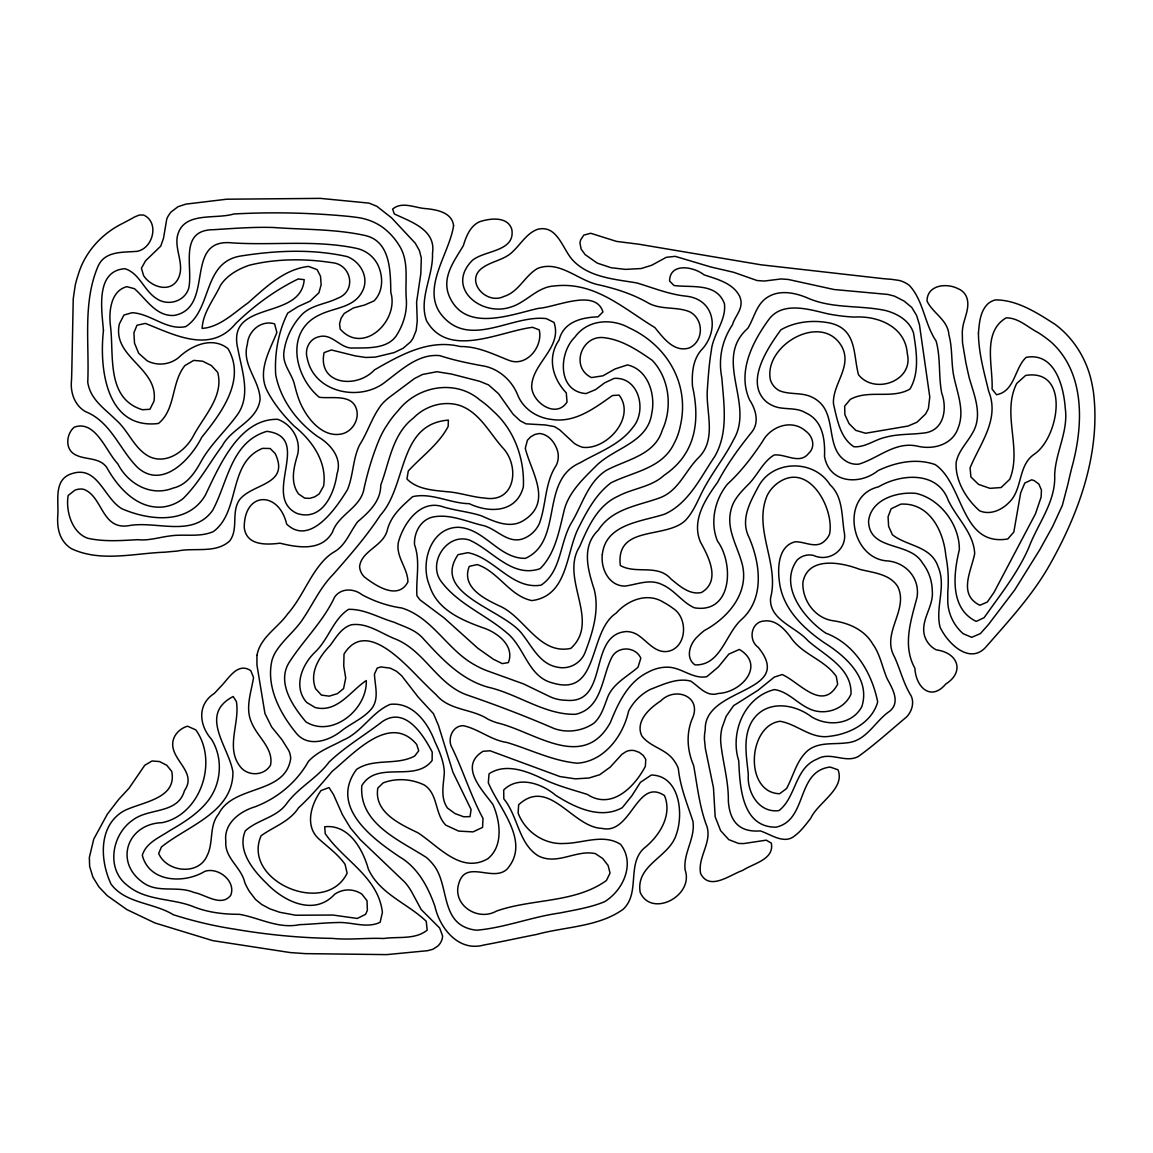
<?xml version="1.0" encoding="UTF-8"?>
<svg xmlns="http://www.w3.org/2000/svg" width="1153" height="1153" viewBox="0 0 1153 1153"><rect width="100%" height="100%" fill="white"/><g stroke="black" fill="none" stroke-linecap="round" stroke-linejoin="round"><path stroke-width="1.5" d="M103.453 330.623C99.1 368.629 106.307 429.853 158.451 423.482C176.005 409.2 171.019 382.551 184.941 365.559L193.747 360.399L202.625 361.192L211.388 365.559L217.701 372.361C224.215 396.791 202.914 416.954 192.637 437.304C184.321 451.572 166.652 464.356 149.804 456.847C134.079 448.993 128.66 430.718 115.747 419.692C107.517 411.462 97.573 404.501 91.793 394.153A36.031 36.031 0 0 1 87.743 382.292C89.502 343.709 82.468 302.706 98.034 266.285C104.966 250.619 122.924 252.565 136.948 251.34C153.162 248.572 159.662 222.212 143.577 215.006L139.297 215.063L134.843 216.836A390.737 390.737 0 0 1 120.806 224.345C100.945 234.664 84.875 252.565 78.39 274.14A128.473 128.473 0 0 0 75.233 285.166L73.244 298.829L71.832 369.378A426.725 426.725 0 0 1 71.486 380.519C70.174 392.481 74.686 405.597 85.639 411.693C111.149 421.94 119.494 449.641 137.711 467.599C162.587 489.737 190.735 459.168 201.818 437.146C221.145 413.336 246.425 379.64 227.948 348.61C212.267 336.071 191.326 345.439 178.556 357.632A28.753 28.753 0 0 1 147.123 360.788L138.677 353.279L134.512 343.176L133.921 332.713L136.991 325.232L145.422 323.416C174.622 334.947 210.48 354.086 235.616 323.633C254.064 305.718 275.048 290.181 298.223 278.968L304.205 279.66C300.947 321.197 225.411 299.016 237.994 349.431C241.871 370.603 251.354 395.638 237.158 415.051C225.887 430.617 211.345 443.631 201.689 460.407C195.217 472.168 187.132 485.009 173.051 488.094C150.899 496.972 127.983 483.856 117.779 463.78C106.09 451.645 95.512 419.548 74.296 427.158C66.96 433.168 64.871 446.816 72.898 453.201C83.002 460.739 98.538 456.184 106.624 467.253C117.909 487.676 137.38 509.482 162.977 506.974A40.11 40.11 0 0 0 183.154 498.528C198.734 483.165 209.125 463.405 222.183 445.952C231.695 427.72 257.292 421.277 260.088 399.414C259.742 380.187 241.337 364.665 247.391 344.228C248.183 330.911 261.356 319.698 274.616 323.907L276.864 332.496C269.586 350.916 257.177 371.007 267.179 390.867C274.126 404.126 283.681 415.772 294.318 426.221C312.16 440.605 327.279 462.022 323.604 486.076L319.194 493.888L314.827 496.828L309.71 498.37L304.68 498.125L298.569 493.96C290.095 482.458 293.684 467.585 297.503 455.046C301.322 440.143 291.983 424.362 277.7 419.317C239.175 418.568 219.445 465.841 205.335 495.214C187.91 524.86 149.227 520.551 122.002 508.79C103.208 497.952 97.457 462.857 69.238 474.632C53.816 481.45 58.789 501.714 57.794 515.204C57.16 524.384 58.111 534.286 63.919 541.824A27.744 27.744 0 0 0 71.27 548.597C100.498 562.52 134.224 553.224 165.182 552.172A431.842 431.842 0 0 1 177.158 551.091C194.353 547.3 215.899 553.887 229.778 540.843C238.7 528.823 231.004 512.292 239.449 499.854C252.291 483.136 290.167 485.211 275.221 453.619L270.191 448.517L262.61 448.358C227.718 462.425 240.602 511.485 213.406 531.533C199.57 537.745 183.99 533.637 169.419 536.03C158.84 537.37 148.434 540.901 137.639 539.676C121.094 540.598 104.116 541.896 87.801 538.264C71.63 532.744 65.462 510.102 68.2 495.459L74.902 490.184A15.666 15.666 0 0 1 83.218 489.189C103.15 495.776 101.133 531.072 129.857 525.48C157.168 520.94 193.228 537.802 212.642 510.347C227.804 482.43 230.874 441.93 266.891 431.337C313.717 437.261 260.751 496.381 296.97 513.445C322.018 521.632 334.341 493.96 337.022 473.739C342.527 458.044 330.45 443.948 317.651 436.54C297.07 421.94 280.583 399.846 275.697 374.797C274.414 353.985 278.262 331.617 287.746 313.068L298.079 306.568L309.984 301.178L318.92 292.776L321.139 284.733L320.505 276.244L317.104 269.629L308.528 266.415C283.941 269.24 265.565 287.529 247.823 303.08C233.843 312.881 219.805 327.149 202.135 328.418C202.827 312.679 214.026 299.276 220.526 285.267C227.17 275.207 238.08 269.11 249.25 265.248C276.057 258.603 304.723 258.488 331.891 262.653C351.535 264.167 356.94 291.147 337.699 298.238C326.126 304.046 312.117 304.81 302.389 314.048C292.055 324.742 285.324 338.809 283.739 353.596C283.105 364.766 290.945 372.88 294.058 382.882C296.307 391.732 298.555 400.682 303.124 408.666C310.69 422.776 325.333 438.371 342.931 433.629C352.083 430.963 358.453 420.845 357.012 411.462C353.769 393.202 332.439 398.924 319.309 397.295C294.404 376.757 284.503 330.983 319.885 314.726C333.995 307.678 353.308 307.779 361.754 292.401C369.926 278.752 361.177 262.062 347.298 256.629C312.319 248.688 275.106 250.489 239.781 256.168C202.568 263.057 212.21 309.653 185.719 326.616C166.436 330.666 150.942 313.587 132.033 312.722L123.933 315.057L119.393 323.834C111.726 357.574 158.84 367.721 153.998 401.186L149.933 409.301L142.352 409.719C105.687 398.39 114.233 354.951 110.4 325.434C108.757 311.584 110.63 290.931 126.816 286.665L134.483 288.726C146.359 299.189 156.102 316.686 174.204 315.432C215.856 307.678 182.534 237.374 232.546 242.923C273.564 245.503 314.697 239.752 355.427 248.14A31.535 31.535 0 0 1 377.233 263.619C383.358 275.264 383.762 291.075 374.033 300.904L364.42 305.098L353.481 307.909L344.171 313.486L341.072 318.3L339.573 323.82L340.164 329.052C363.238 355.455 399.356 320.779 390.809 292.358C390.478 271.2 390.579 240.458 364.161 235.298C334.384 228.885 303.758 229.735 273.52 227.501C253.574 226.838 233.655 228.453 213.752 229.678C178.311 229.678 193.2 266.919 188.775 288.063C184.826 301.567 167.877 306.439 156.635 298.627C143.966 290.801 139.715 273.261 124.913 268.707C95.036 270.84 101.824 309.998 103.453 330.623M453.59 225.512C449.526 254.381 418.755 290.815 443.746 317.464C471.707 347.644 512.912 314.466 546.349 318.632L554.031 322.451C562.693 347.875 531.749 363.31 531.663 387.077C532.729 403.074 556.294 418.784 567.045 402.066L566.282 392.885C552.474 378.27 546.969 357.56 559.09 339.991C563.471 321.903 581.746 317.334 598.018 316.859L602.947 311.944C595.51 287.976 555.832 307.347 538.206 308.399C509.828 314.913 465.553 332.468 449.497 296.753C441.008 277.714 454.239 261.039 463.362 245.618C466.129 236.451 470.064 226.262 479.288 221.837C489.78 218.277 507.651 215.986 511.802 229.361C515.622 251.714 484.865 250.129 472.499 260.247C445.13 287.486 480.815 316.844 510.289 307.217C526.359 302.662 537.197 286.593 554.795 285.93C594.862 281.361 623.398 308.485 654.846 327.538C663.162 337.757 674.116 352.89 689.35 347.903C703.993 341.115 703.849 319.237 689.869 311.887C676.998 306.41 661.894 310.027 649.024 303.441C633.04 294.058 615.572 288.567 597.528 284.56C577.639 280.035 558.715 259.857 537.457 268.505C524.629 275.942 518.706 292.084 503.789 296.494C485.932 305.3 463.794 280.15 483.078 267.41C492.605 260.837 505.072 259.785 513.272 251.109C521.098 243.6 527.08 232.964 537.846 229.231C557.418 224.705 562.433 248.861 572.637 260.059C589.01 277.585 614.664 279.141 636.932 282.975C653.232 287.846 669.071 294.419 686.222 296.177C715.653 299.492 719.501 331.747 700.793 350.642C692.622 360.63 691.8 373.788 692.449 386.096C700.332 420.859 695.821 453.951 664.186 475.223C651.33 487.157 633.098 488.18 618.181 496.15C597.47 505.446 588.16 526.791 579.772 546.363C559.263 578.489 601.16 620.703 570.807 648.39C539.979 654.947 525.537 619.06 501.67 606.968C485.932 599.661 460.652 587.857 469.285 566.368L477.198 564.566C498.629 571.744 509.626 596.087 531.937 600.598C567.146 595.885 565.892 555.285 577.494 529.976C586.099 512.725 595.308 494.608 611.061 482.776C633.17 471.736 662.254 468.622 674.174 443.3A64.453 64.453 0 0 0 677.474 435.964A63.112 63.112 0 0 0 680.342 425.875C689.955 384.05 667.227 345.453 629.322 327.942C611.724 318.012 587.468 319.568 575.016 336.979C558.412 352.948 557.389 391.689 586.099 393.562L595.597 389.599L604.619 382.854L614.232 378.371C639.194 376.8 647.309 411.073 632.694 427.576C619.709 445.116 598.263 452.178 580.089 462.8C539.345 480.253 563.875 540.988 525.422 558.34C498.932 558.917 484.563 528.305 458.015 527.281C430.328 527.714 419.923 563.486 429.565 585.652C436.944 609.519 460.998 619.838 482.502 627.607C496.885 632.132 515.088 645.637 508.358 662.615L502.247 663.609L493.354 659.199L477.818 648.245L444.064 617.878L419.879 599.791L416.939 595.784C415.786 578.691 420.542 561.511 414.504 544.547C413.927 532.772 420.456 520.003 432.548 517.092C450.074 513.416 467.066 521.992 483.885 525.71C496.842 529.313 507.277 543.164 521.776 539.172A28.897 28.897 0 0 0 539.33 523.606C546.436 504.51 544.62 482.732 556.337 465.207A20.653 20.653 0 0 0 557.576 451.01C555.054 442.651 548.785 434.393 539.518 433.485L534.891 434.45L530.654 436.857L527.425 440.259L525.278 448.286C531.072 471.923 552.979 501.886 523.952 520.248C510.202 529.285 494.363 521.502 481.089 515.694C468.853 511.831 455.983 510.678 443.674 507.046C420.931 498.572 403.752 522.713 398.477 541.881C395.277 556.553 407.975 568.141 407.903 582.006C397.972 600.569 375.892 585.911 364.29 576.889A16.142 16.142 0 0 1 359.577 566.743C361.321 550.37 383.776 546.363 387.466 529.53C391.213 515.305 402.138 506.081 412.601 496.684C431.337 492.302 450.102 503.429 469.242 503.674C489.564 513.344 516.558 512.782 523.361 486.854C524.687 459.225 514.44 429.925 493.282 411.232A99.172 99.172 0 0 0 479.72 399.832C455.204 378.919 417.386 386.01 398.246 410.554A106.768 106.768 0 0 0 390.06 420.528L384.9 428.354A93.624 93.624 0 0 0 378.645 440.907C372.405 456.199 367.663 472.096 364.103 488.209C360.975 507.853 338.622 514.051 332.439 532.167C321.572 551.595 297.906 547.589 280.006 543.193C266.53 544.865 246.454 545.845 244.249 527.627C244.047 491.034 278.925 490.832 286.636 524.067C310.114 546.594 336.402 507.752 347.457 489.694C353.409 475.367 352.703 459.024 359.606 444.899C368.009 431.856 372.174 416.363 381.888 404.213A51.352 51.352 0 0 1 388.979 397.598L414.504 378.515L422.531 374.466L436.915 371.727L451.544 374.062L479.533 381.268L488.541 384.9L498.543 393.721L513.128 414.244L520.248 420.831L526.042 423.857L545.268 424.953L554.449 426.61L559.666 429.853L574.381 443.458A33.048 33.048 0 0 0 582.51 447.263C606.449 450.405 636.197 417.53 619.118 395.104L612.488 395.522C594.371 408.22 574.843 423.338 551.105 419.375C536.664 417.674 523.102 408.666 517.668 394.931C512.076 380.951 499.811 369.652 485.024 366.265C469.689 363.526 454.613 360.471 439.797 355.643C418.625 353.51 401.95 369.45 386.154 381.297C361.134 402.325 314.135 393.245 307.231 358.309C304.334 348.855 309.71 338.319 319.669 336.59C331.776 333.534 339.573 347.341 351.204 348.047C366.913 347.73 388.777 349.777 397.612 333.635C403.91 322.955 407.398 310.676 406.231 298.223C404.934 280.525 409.373 261.154 399.111 245.301A63.963 63.963 0 0 0 387.235 231.076C378.616 223.149 367.389 218.551 355.816 217.268A196.226 196.226 0 0 0 346.765 216.202C309.263 212.714 271.359 211.907 233.771 213.997C214.761 219.733 182.145 210.725 177.187 237.23C175.025 251.57 185.662 266.545 177.331 280.179C169.203 293.251 150.567 286.477 143.649 275.711L141.415 268.202L145.624 260.722L160.757 246.108L163.495 238.282L166.81 218.811A25.395 25.395 0 0 1 171.336 211.763L178.023 206.704L185.936 204.11L226.723 199.21L320.289 198.374L369.032 203.115L376.714 206.214L391.53 217.802L415.311 243.269L419.461 250.677L421.306 258.041L420.831 273.636L416.593 302.172L417.242 321.053L416.204 330.349L413.005 338.348L410.569 341.879L403.161 348.264L394.081 352.602L375.215 357.142L365.775 357.459L355.383 355.917L331.387 349.964L324.079 352.616C317.406 384.655 356.508 389.238 374.494 369.868C400.538 354.937 429.031 338.751 460.234 346.549C477.587 346.203 493.196 354.187 508.92 360.341C526.806 367.389 543.135 346.347 539.258 329.902L532.556 327.308C500.071 331.271 448.416 359.203 426.596 320.851C418.395 298.67 433.398 276.1 432.49 253.372C436.295 229.778 411.016 221.866 394.326 213.939L392.625 209.097C402.296 200.867 415.253 208.16 426.293 208.65C437.073 209.788 451.875 212.44 453.59 225.512M602.313 554.665C600.612 568.818 609.13 586.286 625.142 586.07C637.422 584.369 650.162 578.518 662.283 584.686C674.606 590.062 682.158 602.284 694.322 607.79C732.27 614.117 734.115 563.687 717.497 541.103C709.758 522.381 714.788 499.595 727.399 484.188C741.091 471.577 752.289 456.934 762.537 441.455C770.766 426.178 791.938 418.698 805.788 431.15C812.951 436.266 815.791 447.162 808.556 453.46C799.605 464.875 785.438 453.576 774.067 455.031C762.537 461.978 757.406 475.757 747.85 484.923C740.601 492.317 732.861 500.2 730.815 510.779C726.462 528.463 736.45 544.648 741.321 560.992C750.934 590.97 729.215 617.114 704.368 630.532A65.101 65.101 0 0 0 698.141 636.024C690.128 642.841 684.738 657.772 695.014 664.892C720.322 665.742 725.352 634.871 740.745 620.213C765.635 598.623 760.231 561.597 747.85 534.776C740.99 517.683 750.762 500.878 758.631 486.162C773.058 459.571 814.076 459.298 829.973 484.707C842.886 496.568 841.676 515.405 844.082 531.331C848.233 548.842 829.699 562.981 813.369 555.371A17.54 17.54 0 0 0 797.141 560.027C778.318 585.81 803.915 618.426 825.75 633.127C854.863 644.008 871.899 672.848 877.678 701.918C872.115 722.354 850.136 733.87 830.275 736.205C811.366 739.635 797.4 724.127 780.005 721.274C747.692 725.612 744.045 792.63 779.601 793.74L786.519 788.609C793.523 775.897 796.377 760.576 807.72 750.632C818.587 741.783 833.187 744.55 846.1 742.907C866.652 741.566 874.651 721.201 889.871 711.098C900.652 702.047 892.321 688.298 887.133 678.685C882.189 667.198 880.229 654.371 872.763 644.051C864.519 629.898 848.939 622.995 833.302 620.775C815.041 618.339 802.2 600.425 802.877 582.539C807.662 555.977 841.214 562.217 859.461 569.265C872.864 572.782 889.41 573.661 897.697 586.488C909.198 609.951 880.906 632.867 894.44 656.778C900.363 669.691 903.52 683.715 911.129 695.836C914.459 702.984 911.836 711.329 906.69 716.849C890.721 730.18 875.228 744.348 858.365 756.469C845.293 763.545 830.304 751.194 817.232 759.063C794.547 767.999 796.276 797.299 778.952 810.588C759.02 813.369 746.885 792.327 748.311 774.614C746.726 757.045 742.474 737.776 751.828 721.576C765.232 699.597 793.61 703.2 811.654 716.878C827.998 726.88 852.355 724.733 861.882 706.501C870.645 678.54 845.711 656.172 824.352 642.798C802.992 628.14 782.138 608.164 779.313 580.953C777.482 567.017 778.506 545.672 795.383 541.751C805.068 541.607 816.468 549.174 824.712 540.916A18.794 18.794 0 0 0 829.555 534.113C834.599 509.453 809.737 462.267 779.442 481.896A34.532 34.532 0 0 0 767.091 495.675C753.024 529.342 779.572 563.471 770.593 597.859C768.647 619.781 795.829 626.843 807.878 640.636C824.712 655.538 852.11 667.991 851 694.048C844.428 709.643 824.092 716.042 809.175 708.72C797.04 703.272 788.104 691.613 774.499 689.58C744.492 696.787 729.705 732.544 738.742 760.807C739.837 786.216 741.682 827.364 776.012 827.177C807.979 820.1 795.685 771.415 830.059 767.033L838 769.786C845.452 788.796 817.953 802.416 810.732 818.27C805.846 824.467 801.162 831.054 794.763 835.795C784.126 844.803 770.997 834.311 760.245 830.909C738.482 832.567 729.633 820.475 728.336 800.917C728.682 781.547 722.989 762.926 720.87 743.829A48.613 48.613 0 0 1 722.037 727.745L726.145 716.301L733.596 705.665L757.925 690.359L774.34 677.07L782.21 674.563C799.144 681.927 822.579 712.381 837.654 684.219L836.3 676.465C824.438 659.372 801.681 654.443 790.309 636.787C784.213 628.644 775.58 619.565 764.425 620.963C750.963 621.64 747.908 640.117 758.256 647.381C795.988 693.832 703.806 686.611 705.261 729.719A46.163 46.163 0 0 0 704.411 739.188L705.391 748.701L713.476 787.845L715.177 816.843L720.639 830.693L728.811 839.643L738.54 843.434L743.541 843.592L766.226 840.162L771.285 843.088C774.657 859.533 753.269 863.381 742.835 870.342C730.166 874.608 709.671 891.341 700.62 873.585C697.234 856.463 713.736 841.157 705.881 823.646C699.208 804.751 697.161 785.049 693.645 765.534C686.986 750.055 685.848 732.443 693.039 716.921C700.938 695.59 674.577 686.626 660.712 700.981C649.643 708.086 635.116 721.216 641.717 735.729C649.975 747.187 666.448 748.902 674.318 761.009A31.52 31.52 0 0 1 678.295 768.402C680.184 786.879 687.188 803.771 692.924 821.239C695.547 838.26 683.052 853.018 685.127 869.938C694.164 895.924 651.546 918.076 640.203 892.408C635.476 864.692 669.172 857.486 676.234 834.657C683.916 813.384 679.521 775.58 651.33 775.018L640.419 782.339L631.959 795.656L622.289 807.648C600.41 819.898 574.511 807.345 555.443 795.123C541.607 783.406 518.259 775.364 503.702 790.007L503.818 798.856C518.158 816.266 518.461 843.751 538.393 855.93C557.418 865.6 576.14 849.386 595.323 853.624L602.659 858.466L608.15 865.528L610.038 873.08L606.406 880.517C574.54 903.347 532.326 898.418 496.467 911.086C477.529 921.867 451.717 904.644 458.908 883.126C466.028 859.144 493.181 882.578 507.118 869.059C531.057 841.575 498.99 808.498 488.31 782.685L489.045 773.807C505.677 762.71 527.18 771.227 543.467 779.154C557.504 785.87 572.594 789.762 587.367 794.431C611.681 810.357 634.784 786.735 645.363 766.255L645.766 759.395L643.316 755.503L639.295 752.39L634.453 750.617A14.11 14.11 0 0 0 626.209 751.525L621.943 754.278L610.182 767.149L599.69 774.744L588.938 778.016L575.361 778.851L559.926 776.56L490.083 750.776L483.049 751.295C458.735 766.168 481.824 789.474 492.864 804.376C500.186 820.878 503.789 846.086 487.733 858.783C460.883 874.161 438.428 846.086 417.991 832.812C400.12 824.193 373.745 812.346 377.809 788.119L383.113 782.916C396.315 777.814 411.52 778.909 424.218 784.962C438.385 794.042 434.494 813.802 445.807 825.159L458.649 831.097L473.004 831.889L482.559 827.407L483.006 818.443C470.352 794.95 462.843 769.354 450.953 745.544C448.013 736.825 453.331 725.626 463.247 725.684C478.466 728.869 491.034 740.226 506.945 742.474C530.366 749.508 552.691 760.951 577.35 763.2C604.331 761.355 623.168 735.845 628.572 711.17A49.219 49.219 0 0 1 635.851 700.548A50.963 50.963 0 0 1 650.364 689.364C663.09 684.579 676.912 677.575 690.719 681.092C699.222 686.669 706.76 697.378 718.362 693.443C741.192 692.549 765.895 665.367 739.361 649.427L728.855 654.097L718.377 666.938L706.803 676.696C692.319 679.42 680.875 666.679 666.564 667.183C659.934 667.227 653.448 669.23 647.655 672.415C627.938 682.072 618.109 703.157 610.384 722.513C582.957 772.135 534.329 731.305 496.727 722.729A80.523 80.523 0 0 1 488.195 719.313C471.894 708.504 449.641 710.81 436.281 694.855A250.864 250.864 0 0 1 426.206 685.113C407.413 667.054 366.885 617.042 344.026 654.068L343.738 665.915L345.713 678.05L343.594 688.543L337.454 693.63L329.196 696.153L321.413 695.1L315.619 688.759C309.148 672.415 319.295 656.662 330.291 645.262C336.085 637.422 341.475 627.708 351.42 624.767C367.245 622.461 381.254 633.53 395.421 639.021C425.082 650.969 437.506 685.286 468.277 695.403C497.231 705.362 525.84 716.301 553.93 728.451C567.089 733.322 582.51 731.117 593.968 723.147C600.828 716.95 603.668 707.899 606.824 699.511C611.566 684.233 626.785 677.099 638.013 667.227L640.823 658.19C635.418 646.112 617.057 645.752 611.436 658.075C601.707 677.762 602.01 708.216 575.707 714.269C545.095 715.22 517.567 693.775 487.82 687.13C460.609 679.376 441.253 658.349 422.848 638.185C415.253 629.61 403.954 626.67 393.894 622.159C378.861 617.835 364.42 608.885 348.552 609.346C333.073 619.348 328.49 639.411 315.23 651.964C301.942 664.604 292.905 686.756 306.626 702.393L315.173 707.538C337.31 713.145 350.411 691.036 366.294 680.529C367.447 709.282 332.352 738.295 305.905 721.879C293.121 706.602 276.879 683.398 288.711 663.162C303.037 640.477 323.114 621.798 334.615 597.11C341.043 587.771 353.985 588.361 362.215 594.847C374.639 601.491 387.855 606.017 401.792 608.006C432.649 617.662 447.061 649.643 474.575 664.834A83.722 83.722 0 0 0 487.099 670.772L523.419 683.859L550.37 696.873A39.793 39.793 0 0 0 565.993 700.275C609.966 704.627 587.136 633.862 626.756 631.527A22.469 22.469 0 0 1 636.038 633.919C646.747 639.843 655.163 654.558 669.273 651.085C687.13 646.098 687.966 617.864 673.193 608.481A69.468 69.468 0 0 0 663.407 602.241C647.525 592.138 627.621 600.122 616.192 613.108C587.742 631.685 600.007 697.205 552.705 682.994C527.815 676.869 524.802 646.919 506.513 632.579C485.298 614.376 457.424 603.869 440.633 580.694C427.806 562.116 447.249 532.7 469.401 540.051C492.417 550.197 511.975 578.431 540.108 568.674C555.674 553.267 559.32 529.602 564.509 509.006C569.582 491.063 584.225 477.861 596.966 465.048C615.097 447.739 647.655 442.377 651.719 413.61C655.826 394.773 648.217 369.565 627.448 364.924L615.183 368.902L602.918 375.82L591.503 377.579C569.769 367.231 581.746 334.111 604.734 337.771C622.361 339.976 637.94 350.411 652.238 360.327C669.518 378.544 672.703 407.831 662.197 430.343C654.717 455.349 626.151 459.672 606.319 470.366C587.828 482.127 582.38 504.683 571.643 522.453C559.594 542.357 561.713 571.196 541.117 585.147C511.918 589.947 494.651 557.821 467.873 552.676L458.087 554.651C430.53 594.862 505.259 609.447 522.914 634.986C532.513 647.352 540.339 664.258 557.461 667.169C569.409 669.879 581.645 662.932 585.522 651.315C592.786 631.945 599.416 610.6 594.314 589.86C588.03 570.187 580.925 546.767 598.349 530.106C611.839 508.934 637.263 505.807 658.824 498.197C678.497 491.437 684.896 471.231 698.387 457.827C716.532 440.129 706.4 413.668 707.207 391.703C708.158 378.011 709.009 364.29 711.3 350.757C712.885 334.226 726.376 320.721 724.459 303.815C716.777 282.341 691.469 287.89 674.001 285.497L669.576 281.058C669.792 262.308 693.76 266.617 704.036 274.832C717.022 279.213 732.616 282.889 739.549 296.076A16.546 16.546 0 0 1 741.019 304.522C740.226 312.059 734.447 317.666 732.443 324.815C721.792 340.841 718.16 359.145 721.864 378.069C723.81 404.155 728.566 431.971 714.975 456.112C700.721 477.025 689.004 503.025 664.791 514.108C641.659 521.732 605.455 523.75 602.313 554.665M978.436 333.145C978.594 352.89 984.085 372.188 988.683 391.271C999.997 419.303 980.05 443.501 970.062 467.945L970.927 476.982L978.508 484.375L989.951 488.339L1001.107 487.546L1009.769 479.288C1022.293 448.286 1001.481 413.985 1016.687 383.473L1025.651 375.431C1070.33 368.239 1059.29 436.915 1034.601 453.994C1017.364 465.322 1023.158 489.636 1008.601 502.895C1001.236 510.347 989.706 515.29 979.531 510.765C966.3 499.105 954.843 480.383 956.197 462.151C958.532 450.693 967.468 442.421 972.844 432.433C982.904 414.965 974.227 395.349 969.241 377.881A647.179 647.179 0 0 1 965.81 362.388L962.496 342.686L962.279 331.978A48.757 48.757 0 0 1 964.225 320.966C966.56 313.083 969.817 304.277 966.243 296.235A15.22 15.22 0 0 0 957.884 288.61C946.454 282.73 927.098 284.935 927.026 300.991C932.691 313.285 947.838 319.727 948.919 334.831C952.32 347.399 951.268 360.543 953.257 373.313C956.341 391.271 965.407 409.949 958.085 428.109C952.421 444.813 933.267 449.958 917.586 446.182C895.247 441.066 878.399 458.289 858.798 464.155A20.567 20.567 0 0 1 848.795 462.627C825.894 451.918 836.011 421.364 821.801 404.559A29.935 29.935 0 0 0 812.216 397.266C801.998 392.078 790.021 394.989 779.587 390.766A18.174 18.174 0 0 1 770.478 380.144C762.81 345.439 822.493 311.051 842.108 347.125C852.226 367.014 832.351 384.136 833.46 403.781C837.049 418.87 839.903 437.722 853.883 446.744C865.341 447.595 874.824 439.509 885.706 437.218C897.928 433.859 910.654 434.652 923.121 433.081C943.846 431.525 947.622 409.229 941.698 393.029C938.383 375.835 940.805 357.949 936.106 341.014C924.389 323.791 923.553 300.558 909.313 285.368A27.758 27.758 0 0 0 899.167 280.424L891.298 279.3A210.985 210.985 0 0 1 879.609 278.248L760.98 264.801L639.122 244.263L616.509 241.395L590.696 233.266L583.735 235.14L580.608 239.983L579.945 242.908L581.155 249.149L585.147 254.611L597.24 263.115L611.133 267.741L625.618 269.384L641.183 268.534L651.748 265.233L666.333 257.306L675.211 256.355L710.911 267.006L733.625 272.281L757.103 280.539L764.295 281.044L781.1 278.954L788.248 279.458L833.95 289.504L887.896 294.447L894.512 296.148L904.24 301.164L911.749 307.447L916.577 315.403L919.445 324.642L929.779 396.963L928.396 408.594L925.686 413.884L917.039 422.185L908.002 426.062L865.586 433.254L855.785 430.372L849.055 423.627L844.89 414.72L844.645 406.202L850.294 399.385C868.901 389.166 891.745 399.543 909.962 389.065C919.791 372.376 916.462 351.261 913.522 332.986C909.544 320.678 897.74 313.832 885.922 310.604C860.441 305.055 833.331 308.86 808.772 298.512C795.685 292.703 779.269 289.115 766.601 297.834C756.195 304.925 754.076 318.242 747.807 328.331C712.684 359.304 754.999 404.011 733.539 439.769C725.741 455.435 714.802 469.228 706.227 484.447C699.078 496.381 695.043 510.275 685.314 520.522C665.367 539.287 615.601 524.716 620.314 565.46C635.836 574.569 657.599 563.601 670.974 579.008C679.578 585.955 689.552 595.179 701.528 592.483C721.043 580.838 708.72 556.928 700.476 542.083C691.267 520.579 705.362 499.206 717.598 482.314C727.125 464.183 739.145 447.724 751.972 431.842C759.582 422.128 755.662 409.128 749.522 399.788C737.171 372.26 752.188 342.412 768.417 320.058C782.022 300.774 808.786 309.335 827.551 313.775A185.46 185.46 0 0 0 854.2 317.089C877.909 315.49 905.523 326.659 907.296 353.668C914.026 381.081 874.32 395.061 858.481 374.667C853.09 354.375 857.111 329.571 830.578 323.186C814.119 319.669 795.613 321.356 780.884 329.816C767.97 347.629 744.233 382.277 766.327 401.763A30.641 30.641 0 0 0 773.562 406.015A29.43 29.43 0 0 0 779.053 407.672C787.96 409.358 797.689 407.845 805.745 412.86C822.911 420.528 825.202 439.812 824.496 456.401C829.252 483.424 859.706 485.456 878.125 470.568C895.766 462.223 916.217 457.957 935.155 464.573C964.023 484.073 960.636 546.839 1007.794 538.97L1013.833 532.037L1020.664 492.879L1024.786 483.035L1031.661 479.821L1034.212 480.614L1038.867 484.044L1041.447 490.083L1041.101 497.159L1035.452 513.834L994.016 592.397L987.343 602.025L979.891 605.267C957.639 594.4 971.402 570.807 974.689 553.584C973.694 533.017 956.788 518.173 948.285 500.416C937.62 470.727 900.839 473.681 878.5 486.854C839.427 495.905 850.41 559.709 888.314 560.978C906.647 563.068 920.166 578.878 916.995 597.456C910.956 620.516 902.251 645.507 914.891 668.279C915.857 687.202 930.889 701.745 945.777 684.017C964.686 672.098 958.417 652.8 936.25 649.86A23.19 23.19 0 0 1 924.331 635.015C920.598 619.449 934.074 606.161 932.258 590.48A46.466 46.466 0 0 0 922.328 562.794C909.645 541.204 869.218 551.437 868.555 521.199C870.933 499.35 897.178 491.495 916.044 493.398C940.344 498.961 959.714 524.99 959.339 549.765C953.401 573.891 949.582 608.582 976.245 621.409L984.114 617.677C1000.083 595.02 1017.782 573.041 1028.88 547.401C1037.931 523.448 1055.917 501.786 1054.678 474.993C1055.471 452.235 1068.615 431.222 1065.228 408.047C1063.686 386.111 1054.721 352.126 1026.199 357.329C1014.438 368.052 1015.029 391.299 996.509 394.73L992.07 389.065C993.18 366.106 981.866 332.122 1006.137 317.868C1018.387 317.666 1027.712 327.279 1038.104 332.583A126.369 126.369 0 0 1 1051.248 342.167C1085.65 373.385 1083.316 426.134 1071.872 467.397A625.978 625.978 0 0 0 1067.88 484.274L1062.317 505.49L1052.718 526.33L1039.876 549.563L1014.669 590.019L988.496 624.479L980.396 633.573L971.72 637.335L963.202 633.718A45.183 45.183 0 0 1 947.795 602.904L947.766 592.051A129.439 129.439 0 0 0 945.835 555.804C943.63 531.216 929.563 502.506 900.853 504.135L891.139 508.79L888.069 516.775L888.617 526.373L892.436 534.79C907.051 546.349 931.12 545.845 938.052 566.656C946.642 586.257 935.069 607.17 940.055 627.131C947.348 642.855 968.981 664.748 985.368 647.626C1008.255 621.395 1032.31 595.553 1049.576 565.071C1079.122 512.869 1101.086 452.135 1093.361 391.4A305.631 305.631 0 0 0 1091.401 381.066C1086.299 358.583 1073.457 337.915 1054.822 324.166C1037.051 312.852 1017.177 299.852 995.529 299.91A17.381 17.381 0 0 0 987.804 303.902C980.093 311.411 979.301 323.013 978.436 333.145M256.96 655.408L256.932 664.906L264.945 713.52L271.676 727.024L281.937 739.664L288.697 750.473A18.981 18.981 0 0 1 290.686 758.559C285.44 794.907 233.454 784.4 218.71 813.845C208.736 826.052 213.838 842.598 207.064 855.771C198.402 875.963 166.493 872.086 158.682 853.465L161.406 847.023C187.665 825.663 233.137 812.476 232.935 772.078C228.77 746.395 198.345 714.745 233.151 696.513L236.394 701.528C240.055 723.09 225.282 747.591 240.213 766.644C247.751 776.545 264.196 776.041 270.523 765.145C273.809 748.801 257.941 737.358 252.046 723.623C244.652 708.677 251.181 692.679 253.545 677.474L250.763 670.686C237.273 661.534 228.208 679.521 219.935 687.375A373.313 373.313 0 0 1 214.299 693.457C196.961 704.44 199.08 725.367 211.489 739.246C223.639 758.717 221.405 785.006 206.69 802.459C196.63 814.609 183.01 822.925 169.534 830.78C159.489 837.496 146.013 842.699 142.309 855.324C149.328 882.593 184.221 883.89 204.787 871.351C218.234 866.797 236.336 881.281 230.715 895.362C221.261 907.397 205.306 894.44 193.79 892.408C177.562 885.446 157.831 893.46 143.203 882.708C113.758 862.199 127.277 823.732 162.097 822.68C200.608 814.782 218.508 761.326 195.794 729.878L187.507 726.188C179.551 728.509 172.518 735.773 172.676 744.434C172.892 761.297 196.976 772.726 184.509 790.54C177.807 814.422 148.881 807.604 132.782 820.086C111.942 834.253 105.716 868.685 127.061 885.158C145.364 900.853 170.73 898.101 192.119 906.157C207.093 912.398 223.235 914.343 239.334 914.315C259.468 917.817 278.19 929.102 299.564 924.663C312.146 924.23 324.67 922.76 337.267 922.544C351.535 921.694 366.611 928.857 380.13 922.27L382.407 912.427C378.343 876.914 343.508 860.542 325.218 833.605L324.728 826.744C348.71 824.164 362.777 849.012 368.326 869.031C379.697 894.036 407.47 903.289 426.235 921.305L427.172 930.154C415.037 939.94 398.116 936.366 383.704 938.499C366.625 937.72 349.532 940.113 332.496 938.398C299.636 937.908 266.992 934.708 234.592 929.159C213.881 926.018 193.315 921.074 173.339 914.747C153.565 902.511 125.36 903.621 111.034 884.092C99.907 860.383 98.091 825.245 124.279 810.689C142.021 801.868 177.476 798.856 171.696 771.328L166.781 765.289L159.518 761.556L152.052 760.98L144.759 765.275L129.078 788.176L118.745 799.346L107.33 814.177L93.768 839.081L89.343 857.457L89.646 866.465L92.932 877.188L98.927 886.916L107.229 895.636L126.888 909.587L155.006 922.991L212.786 940.646L290.253 952.565L305.343 953.632L386.716 954.612L427.619 950.692L432.951 949.25L437.823 946.065A15.811 15.811 0 0 0 442.233 938.701L442.637 936.049L439.639 927.992L421.191 909.544L411.837 892.206A56.929 56.929 0 0 0 404.732 882.131L360.255 839.643L350.57 828.171L342.556 814.955L333.476 794.503L329.009 787.585L321.024 790.554C311.151 804.318 304.378 825.894 318.905 838.966C327.928 847.109 337.973 854.272 345.05 864.303L347.125 873.21C325.204 917.442 241.51 880.589 261.082 835.781C273.708 826.6 289.576 821.758 298.541 807.806C310.733 796.593 321.456 784.026 332.122 771.386C353.74 753.702 389.988 712.54 416.709 744.478L418.726 750.819L414.691 756.022C396.56 765.823 373.817 757.766 356.551 769.411C329.124 806.538 372.16 838.505 399.803 856.982C417.934 867.719 428.094 887.003 434.883 906.215C439.841 928.511 458.793 952.09 483.885 945.013C501.526 941.756 519.052 937.893 536.649 934.434C565.258 926.594 598.321 927.041 623.096 909.328C640.491 893.085 626.612 864.649 643.778 848.478C659.199 836.357 672.675 815.387 664.488 795.599C636.629 776.978 631.282 835.291 601.967 828.387C572.479 827.436 549.131 776.646 518.648 804.736L518.129 813.038C525.004 831.659 544.245 844.818 564.221 843.477C582.928 843.347 603.379 833.432 620.588 844.371C635.562 863.366 623.168 890.592 604.417 901.79C590.206 907.613 574.799 909.962 559.796 913.003C531.778 916.894 504.985 927.675 476.91 930.197A35.556 35.556 0 0 1 468.305 928.482C441.138 919.734 448.647 885.072 434.191 865.817A50.818 50.818 0 0 0 426.451 857.515C399.76 840.234 358.958 823.847 361.783 785.741C377.161 759.741 414.864 783.19 432.13 760.461L432.202 752.044C423.151 734.62 405.222 706.198 382.45 721.519C364.824 735.182 345.251 746.596 329.109 762.032C317.392 777.915 299.175 787.038 287.27 802.719C277.196 817.751 257.609 819.336 245.229 830.967C236.927 850.871 253.3 870.501 266.847 883.602C284.114 901.617 314.409 916.376 334.673 894.252A23.896 23.896 0 0 1 361.883 894.151L367.029 900.724L367.375 910.322L365.559 914.358L357.3 918.451L332.929 915.05L295.644 915.223L279.761 912.282L269.874 908.852L261.745 904.514L255.548 899.484L249.394 891.442A67.941 67.941 0 0 1 244.796 882.593C241.438 867.157 224.388 858.178 225.815 841.243C223.61 823.588 239.723 811.409 254.827 806.884C277.138 798.467 296.71 782.339 308.37 761.499C317.565 751.266 331.07 746.74 342.859 740.284C361.783 732.414 371.612 712.223 390.204 704.368C412.716 701.831 427.95 722.816 434.868 741.624C439.437 751.237 443.718 761.182 444.337 771.948C443.79 784.112 439.927 797.184 447.465 808.037L455.003 813.557L463.621 816.756L470.035 816.641L471.101 809.55L452.956 772.279L438.457 725.41L433.442 713.664L418.078 696.974L401.648 675.716L396.546 671.305L390.233 668.149L380.865 666.938L377.218 668.063L374.451 674.13C374.84 685.401 379.279 698.012 372.102 708.115C364.175 718.045 352.04 722.816 342.124 730.368C329.787 740.601 308.572 748.009 296.508 733.481C280.107 713.621 265.781 686.626 272.007 660.265A39.721 39.721 0 0 1 275.279 652.54C283.033 639.713 295.557 630.662 303.57 617.979C313.285 603.379 320.62 587.036 333.159 574.439C349.791 555.443 366.495 536.448 380.317 515.247C407.225 485.831 397.713 424.03 448.373 420.11L448.157 426.451C438.688 444.467 421.724 456.285 408.292 471.015L406.951 479.014C417.127 489.333 432.851 490.27 446.485 491.668C459.499 492.461 471.88 497.116 484.88 498.096C515.852 503.068 519.7 465.697 502.895 447.969C489.549 433.153 479.778 412.572 459.917 405.496C443.588 400.322 425.313 405.842 413.509 417.991C392.337 434.148 389.527 461.849 380.749 485.096C380.764 501.324 368.974 512.047 357.689 521.747C349.662 532.254 345.496 546.147 332.958 552.59A50.948 50.948 0 0 0 323.878 560.257C309.119 576.241 302.057 597.643 287.616 613.972C277.772 627.924 260.045 637.45 256.96 655.408"/></g></svg>
